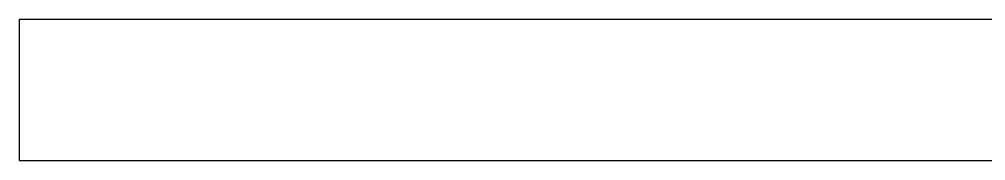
# Model space of a CAD drawing. Extents: x -38350 to 38650, y -35000 to 36000.
# Drawn here: x -7000 to -150, y -25000 to -24000 of the extents above; entities that cross this region are included whole.
import ezdxf

# ---------------------------------------------------------------- set-up
doc = ezdxf.new("R2010")
doc.units = 0
doc.header["$MEASUREMENT"] = 0
doc.layers.add('Layer1', color=10, linetype='Continuous')

msp = doc.modelspace()

# ---------------------------------------------------------------- linework, layer by layer
for p, q in [((0, -24000), (-7000, -24000)), ((-7000, -24000), (-7000, -25000)), ((-7000, -25000), (0, -25000))]:
    msp.add_line(p, q)
at = {"layer": 'Layer1'}
for p, q in [((0, -24000), (-7000, -24000)), ((-7000, -24000), (-7000, -25000)), ((-7000, -25000), (0, -25000))]:
    msp.add_line(p, q, dxfattribs=at)

doc.saveas('drawing.dxf')
